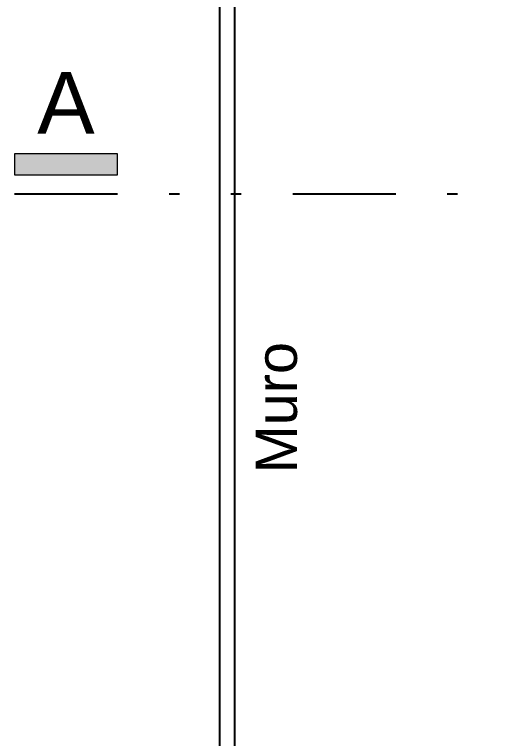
# Model space of a CAD drawing. Extents: x 3377 to 3790, y 1673 to 1846.
# Drawn here: x 3445.07 to 3449.73, y 1690.25 to 1697.27 of the extents above; entities that cross this region are included whole.
import ezdxf

# ---------------------------------------------------------------- set-up
doc = ezdxf.new("R2010")
doc.units = 0
doc.header["$LTSCALE"] = 2
doc.linetypes.add('DIVIDE', pattern=[1.25, 0.5, -0.25, 0, -0.25, 0, -0.25])
for name, color, linetype in [('F-VT-GREIDE', 6, 'Continuous'), ('LCL-LINHACORTE', 3, 'DIVIDE'), ('PDF5_Text', 7, 'Continuous'), ('PDF6_09-CORTE', 7, 'Continuous'), ('PDF6_Text', 7, 'Continuous')]:
    doc.layers.add(name, color=color, linetype=linetype)
doc.styles.add('PDF Arial', font='arial.ttf')

msp = doc.modelspace()

# ---------------------------------------------------------------- linework, layer by layer
at = {"layer": 'F-VT-GREIDE'}
msp.add_lwpolyline([(3466.7027, 1680.3471), (3447.2129, 1680.3471), (3447.2129, 1710.0458), (3486.9129, 1710.0458), (3486.9129, 1680.3471), (3470.7027, 1680.3471), (3470.7027, 1680.1971), (3487.0629, 1680.1971), (3487.0629, 1710.1958), (3447.0629, 1710.1958), (3447.0629, 1680.1971), (3466.7027, 1680.1971)], close=True, dxfattribs=at)
at = {"layer": 'LCL-LINHACORTE'}
msp.add_line((3445.0735, 1695.5299), (3488.7777, 1695.5299), dxfattribs=at)
at = {"layer": 'PDF6_09-CORTE', "lineweight": 0}
msp.add_lwpolyline([(3446.0725, 1695.715), (3446.0725, 1695.9182), (3445.0735, 1695.9182), (3445.0735, 1695.715)], close=True, dxfattribs=at)
at = {"layer": 'PDF6_09-CORTE', "transparency": 33554559}
for points in [[(3446.0725, 1695.9182), (3445.0735, 1695.9182), (3446.0725, 1695.715)], [(3445.0735, 1695.9182), (3446.0725, 1695.715), (3445.0735, 1695.715)]]:
    msp.add_solid(points, dxfattribs=at)

# ---------------------------------------------------------------- texts
at = {"layer": 'PDF5_Text', "insert": (3447.8208, 1692.8204), "char_height": 0.39997, "attachment_point": 7, "rotation": 90, "style": 'PDF Arial'}
msp.add_mtext('Muro', dxfattribs=at)
at = {"layer": 'PDF6_Text', "insert": (3445.2936, 1696.1129), "char_height": 0.6, "attachment_point": 7, "style": 'PDF Arial'}
msp.add_mtext('A', dxfattribs=at)

doc.saveas('drawing.dxf')
